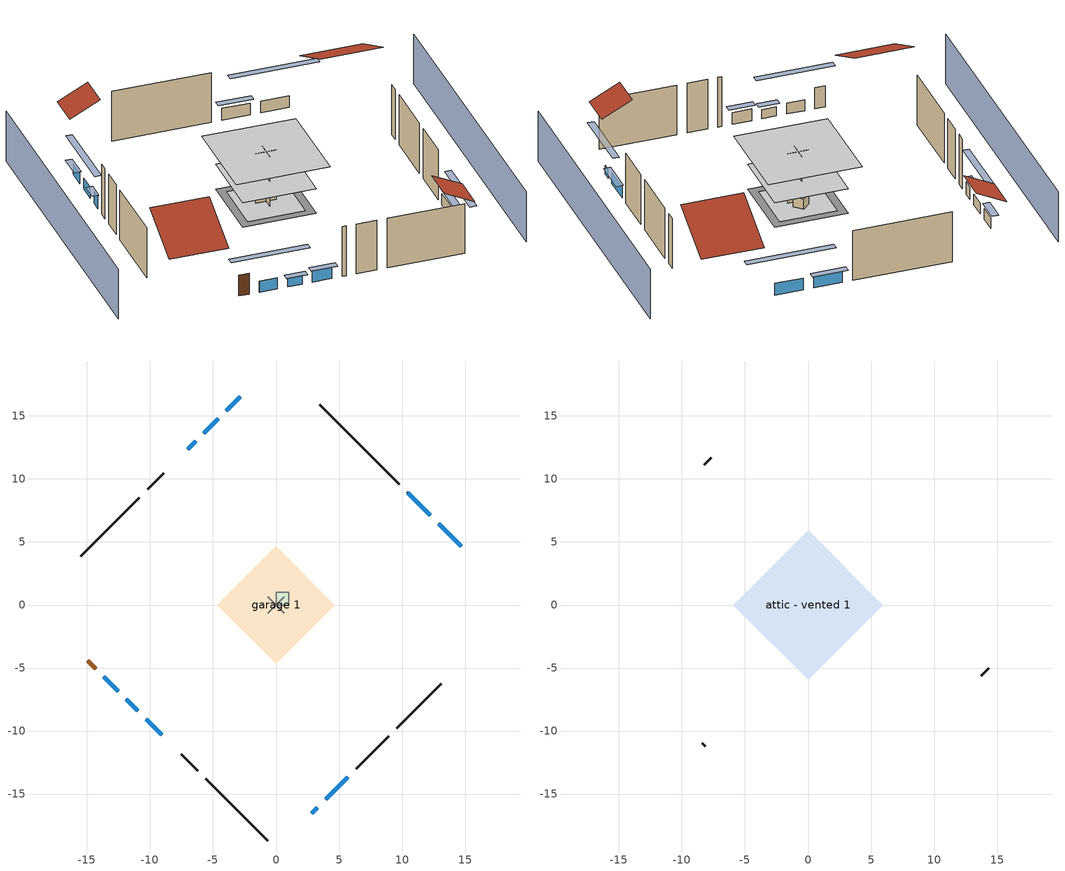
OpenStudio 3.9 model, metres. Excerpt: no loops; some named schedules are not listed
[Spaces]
garage 1
 floor foundation (Slab1 construction): -3.66,0 0,3.66 3.66,0 0,-3.66 z0
 wall outside (Wall1 construction): 6.35,-13.01 8.93,-10.42 z0:4.88
 wall outside (Wall2 construction): -7.5,-11.85 -6.21,-13.15 z0:4.88
 wall outside (Wall12 construction): -8.9,10.46 -10.19,9.17 z0:4.88
 wall to conditioned space 1 (Wall5 construction Reversed): 0.65,-0.65 -0.65,0.65 z0:4.88
 wall to conditioned space 1 (Wall6 construction Reversed): 0.65,0.65 -0.65,-0.65 z0:4.88
conditioned space 1
 floor to garage 1 (Floor1 construction): -3.66,0 0,3.66 3.66,0 0,-3.66 z0
 floor foundation (Slab2 construction): -4.67,0 0,4.67 4.67,0 0,-4.67 z0
 floor adiabatic (AdiabaticFloorConstruction): -4.67,0 0,4.67 4.67,0 0,-4.67 z2.44
 wall outside (Wall3 construction): 9.78,9.58 3.47,15.89 z0:4.88
 wall outside (Wall4 construction): 9.59,-9.77 13.09,-6.27 z0:4.88
 wall outside (Wall7 construction): -5.55,-13.8 -0.66,-18.7 z0:4.88
 wall outside (Wall8 construction): -10.85,8.51 -15.49,3.87 z0:4.88
 wall outside (AdiabaticWallConstruction): 14.71,4.65 12.9,6.46 / 12.24,7.12 10.43,8.93 / -10.3,-9.06 -9.06,-10.3 z0:1.16; 2.82,-16.54 3.28,-16.08 / -11.87,-7.49 -10.95,-8.4 z0:0.89; 3.94,-15.42 5.69,-13.67 z0:1.1; -13.65,-5.71 -12.52,-6.83 z0:1.07; -4.6,14.76 -5.72,13.64 / -2.82,16.54 -3.94,15.42 z0:1.04; -6.38,12.98 -7.01,12.35 z0:1.19
 wall outside (AdiabaticWallConstruction 1): -14.95,-4.41 -14.3,-5.06 z0:2.03
 window (WindowConstruction): 14.71,4.65 12.9,6.46 z0:1.16
 window (WindowConstruction 1): 12.24,7.12 10.43,8.93 z0:1.16
 window (WindowConstruction 2): 2.82,-16.54 3.28,-16.08 z0:0.88
 window (WindowConstruction 3): 3.94,-15.42 5.69,-13.67 z0:1.1
 window (WindowConstruction 4): -13.65,-5.71 -12.53,-6.83 z0:1.07
 window (WindowConstruction 5): -11.87,-7.49 -10.95,-8.4 z0:0.88
 window (WindowConstruction 6): -10.3,-9.06 -9.06,-10.3 z0:1.16
 window (WindowConstruction 7): -4.6,14.76 -5.72,13.64 z0:1.04
 window (WindowConstruction 8): -6.38,12.98 -7.01,12.35 z0:1.19
 window (WindowConstruction 9): -2.82,16.54 -3.94,15.42 z0:1.04
 door (Door): -14.95,-4.41 -14.3,-5.05 z0:2.03
 ceiling adiabatic (AdiabaticFloorConstruction): 0,-4.67 4.67,0 0,4.67 -4.67,0 z2.44
furnace airloop ret air space
 floor adiabatic (AdiabaticConst): 0,0 0,1 1,1 1,0 z0
 wall adiabatic (AdiabaticConst): 0,1 0,0 1,0 1,1 0,1 z0:1
 ceiling adiabatic (AdiabaticConst): 1,0 1,1 0,1 0,0 z1
attic - vented 1
 floor to conditioned space 1 (Floor2 construction Reversed): -5.93,0 0,5.93 5.93,0 0,-5.93 z4.88
 wall outside (Wall9 construction): 13.75,-5.61 14.32,-5.03 z0:4.88
 wall outside (Wall10 construction): -7.67,11.69 -8.24,11.12 z0:4.88
 wall outside (Wall11 construction): -8.4,-10.95 -8.16,-11.2 z0:4.88
 roof outside (Roof1 construction): 15.37,3.99,4.88 11.79,0.42,7.4 15.79,-3.57,7.4 19.36,0,4.88
 roof outside (Roof2 construction): 2.16,-17.2,4.88 0.23,-15.26,6.24 -1.93,-17.42,6.24 0,-19.36,4.88
 roof outside (Roof3 construction): -2.16,17.2,4.88 -0.23,15.26,6.24 1.93,17.42,6.24 0,19.36,4.88
 roof outside (Roof4 construction): -15.61,-3.75,4.88 -12.25,-0.4,7.25 -16,3.36,7.25 -19.36,0,4.88
shading: -3.23,22.59 -22.59,3.23 / 3.23,-22.59 22.59,-3.23 z0:4.88; 10.96,8.4 16.65,2.71 17.08,3.14 11.39,8.83 z3.9; 10.22,9.14 12.46,6.9 12.89,7.33 10.65,9.57 z1.46; 5.22,-14.14 0.88,-18.48 1.31,-18.91 5.65,-14.57 z3.63; 5.91,-13.45 3.72,-15.64 4.15,-16.07 6.34,-13.88 z1.4; -10.59,-8.77 -15.59,-3.77 -16.02,-4.2 -11.02,-9.2 z3.81; -10.74,-8.62 -12.08,-7.27 -12.52,-7.7 -11.17,-9.05 z1.19; -8.85,-10.51 -10.51,-8.84 -10.94,-9.28 -9.28,-10.94 z1.46; -7.66,11.7 -2.66,16.7 -3.09,17.13 -8.09,12.13 z3.78; -7.23,12.13 -6.16,13.2 -6.59,13.63 -7.66,12.56 z1.49; -4.16,15.2 -2.6,16.75 -3.03,17.19 -4.59,15.63 z1.34
[Site]
Portland Intl Arpt_OR: Latitude {deg}=45.59; Longitude {deg}=-122.6; Time Zone {hr}=-8; Elevation {m}=33; Terrain=Suburbs; Keep Site Location Information=Yes
[Site:GroundTemperature:Shallow]
10.2558, 8.96328, 8.85977, 9.47314, 11.9355, 14.3863, 16.5111, 17.8571, 17.9714, 16.8767, 14.8061, 12.4304
[Site:WaterMainsTemperature]
Calculation Method=Schedule; Temperature Schedule=mains temperature schedule
[Building]
Building 1
[Material] Roughness=Rough
Name | Thickness {m} | Conductivity {W/m-K} | Density {kg/m3} | Specific Heat {J/kg-K} | Thermal Absorptance | Solar Absorptance | Visible Absorptance
slate or tile shingles | 0.01905 | 0.840978 | 1899.972 | 799.717 | 0.9 | 0.75 | 0.75
roof rigid ins | 0.00329814 | 0.029427 | 32.04 | 1214.23 | 0.9 | 0.7 | 0.7
osb sheathing 0.5 in. | 0.0127 | 0.115458 | 512.64 | 1214.23 | 0.9 | 0.6 | 0.6
brick veneer | 0.1016 | 0.793375 | 1762.2 | 795.53 | 0.9 | 0.85 | 0.85
osb sheathing 0.5 in. 1 | 0.0127 | 0.115458 | 512.64 | 1214.23 | 0.9 | 0.7 | 0.7
wall stud and cavity | 0.1397 | 0.447971 | 139.0536 | 1170.24 | 0.9 | 0.6 | 0.6
wall stud and cavity 1 | 0.1397 | 0.558292 | 139.0536 | 1170.24 | 0.9 | 0.7 | 0.7
gypsum board | 0.0127 | 0.160291 | 801 | 837.4 | 0.9 | 0.6 | 0.6
osb sheathing 0.5 in. 2; osb sheathing 0.5 in. 3 | 0.0127 | 0.115458 | 512.64 | 1214.23
wall stud and cavity 2 | 0.1397 | 0.476402 | 139.0536 | 1170.24 | 0.9 | 0.7 | 0.7
floor stud and cavity | 0.1397 | 0.923637 | 92.3553 | 1139.71 | 0.9 | 0.7 | 0.7
osb sheathing 0.75 in. | 0.01905 | 0.115458 | 512.64 | 1214.23 | 0.9 | 0.7 | 0.7
floor covering | 0.0127 | 0.0433444 | 54.468 | 1339.84 | 0.9 | 0.6 | 0.6
ceiling loosefill ins | 0.169333 | 0.0480833 | 16.02 | 1046.75 | 0.9 | 0.7 | 0.7
ceiling stud and cavity | 0.1397 | 0.0824711 | 65.682 | 1177.47 | 0.9 | 0.7 | 0.7
concrete 4.0 in. | 0.1016 | 1.803125 | 2242.8 | 837.4 | 0.9 | 0.7 | 0.7
floor covering 1 | 0.0127 | 0.0450781 | 54.468 | 1339.84 | 0.9 | 0.9 | 0.9
wood siding; wood siding 1 | 0.0254 | 0.102417 | 544.68 | 1172.36
wall rigid ins; floor rigid ins | 0.512978 | 0.029427 | 32.04 | 1214.23 | 0.9 | 0.7 | 0.7
wall stud and cavity 3 | 0.0889 | 0.380278 | 52.3479 | 1209.89 | 0.9 | 0.7 | 0.7
door material | 0.04445 | 0.0612267 | 512.64 | 1214.23 | 0.9 | 0.7 | 0.7
floor stud and cavity 1 | 0.1397 | 1.75129 | 37.0049 | 1207.88 | 0.9 | 0.7 | 0.7
wall stud and cavity 4 | 0.0889 | 0.391764 | 83.0341 | 1211.67 | 0.9 | 0.7 | 0.7
furniture material conditioned space 1; furniture material garage 1 | 0.1524 | 0.115458 | 640.8 | 1214.23 | 0.9 | 0.6 | 0.6
[Construction]
Roof1 construction; Roof2 construction; Roof3 construction; Roof4 construction: slate or tile shingles, roof rigid ins, osb sheathing 0.5 in.
Wall1 construction; Wall2 construction: brick veneer, osb sheathing 0.5 in. 1, wall stud and cavity
Wall3 construction; Wall4 construction: brick veneer, osb sheathing 0.5 in. 1, wall stud and cavity 1, gypsum board
Wall5 construction Reversed: gypsum board, wall stud and cavity 2, osb sheathing 0.5 in. 2
Wall6 construction Reversed: gypsum board, wall stud and cavity 2, osb sheathing 0.5 in. 3
Wall7 construction; Wall8 construction: brick veneer, osb sheathing 0.5 in. 2, wall stud and cavity 1, gypsum board
Wall9 construction; Wall10 construction; Wall11 construction; Wall12 construction: brick veneer, osb sheathing 0.5 in. 2, wall stud and cavity
Floor1 construction: floor stud and cavity, osb sheathing 0.75 in., floor covering
Floor2 construction Reversed: gypsum board, ceiling stud and cavity, ceiling loosefill ins
Slab1 construction: concrete 4.0 in.
Slab2 construction: concrete 4.0 in., floor covering 1
WindowConstruction; WindowConstruction 1; WindowConstruction 2; WindowConstruction 3; WindowConstruction 4; WindowConstruction 5; WindowConstruction 6; WindowConstruction 7; WindowConstruction 8; WindowConstruction 9: WindowMaterial
AdiabaticWallConstruction: wood siding, wall rigid ins, wall stud and cavity 3, gypsum board
Door: door material
AdiabaticWallConstruction 1: wood siding 1, wall rigid ins, wall stud and cavity 3, gypsum board
AdiabaticFloorConstruction: floor stud and cavity 1, floor rigid ins, osb sheathing 0.75 in., floor covering
PartitionWallConstruction: gypsum board, wall stud and cavity 4, gypsum board
furniture construction conditioned space 1: furniture material conditioned space 1
furniture construction garage 1: furniture material garage 1
AdiabaticConst: Adiabatic
[WindowMaterial:SimpleGlazingSystem]
WindowMaterial: U-Factor {W/m2-K}=4.76952; Solar Heat Gain Coefficient=0.63
[Material:NoMass]
Adiabatic: Roughness=Rough; Thermal Resistance {m2-K/W}=176.1
[ThermalZone] Multiplier=1; Use Ideal Air Loads=No
Name | Volume {m3} | Thermostat
conditioned space | 278.185 | conditioned space temperature setpoint
attic - vented | 44.0466
garage | 65.242
furnace airloop ret air zone | 1
[Sizing:Zone] Zone Cooling Design Supply Air Temperature Input Method=SupplyAirTemperature; Zone Cooling Design Supply Air Temperature {C}=14; Zone Cooling Design Supply Air Temperature Difference {deltaC}=11.11; Zone Heating Design Supply Air Temperature Input Method=SupplyAirTemperature; Zone Heating Design Supply Air Temperature {C}=40; Zone Heating Design Supply Air Temperature Difference {deltaC}=11.11; Zone Cooling Design Supply Air Humidity Ratio {kg-H2O/kg-air}=0.0085; Zone Heating Design Supply Air Humidity Ratio {kg-H2O/kg-air}=0.008; Cooling Design Air Flow Method=DesignDay; Heating Design Air Flow Method=DesignDay; Account for Dedicated Outdoor Air System=No; Dedicated Outdoor Air System Control Strategy=NeutralSupplyAir; Dedicated Outdoor Air Low Setpoint Temperature for Design {C}=autosize; Dedicated Outdoor Air High Setpoint Temperature for Design {C}=autosize; Zone Load Sizing Method=Sensible Load Only No Latent Load; Zone Latent Cooling Design Supply Air Humidity Ratio Input Method=HumidityRatioDifference; Zone Cooling Design Supply Air Humidity Ratio Difference {kgWater/kgDryAir}=0.005; Zone Latent Heating Design Supply Air Humidity Ratio Input Method=HumidityRatioDifference; Zone Humidification Design Supply Air Humidity Ratio Difference {kgWater/kgDryAir}=0.005; Sizing Option=Coincident
attic - vented; garage; furnace airloop ret air zone
[Space]
Name | Thermal Zone | Volume {m3}
conditioned space 1 | conditioned space | 278.185
attic - vented 1 | attic - vented | 44.0466
garage 1 | garage | 65.242
furnace airloop ret air space | furnace airloop ret air zone
[ThermostatSetpoint:DualSetpoint]
conditioned space temperature setpoint: Heating Setpoint Temperature Schedule=heating setpoint; Cooling Setpoint Temperature Schedule=cooling setpoint; Temperature Difference Between Cutout And Setpoint {deltaC}=0
[Foundation:Kiva] Wall Height Above Grade {m}=0.1016; Wall Depth Below Slab {m}=0.2032
Name | Initial Indoor Air Temperature {C}
Foundation Kiva 1 | 13.4258
Foundation Kiva 2 | 20
[Foundation:Kiva:Settings]
Soil Conductivity {W/m-K}=1.3848; Soil Density {kg/m3}=1842.3; Soil Specific Heat {J/kg-K}=418.7; Ground Solar Absorptivity=0.9; Ground Thermal Absorptivity=0.9; Ground Surface Roughness {m}=0.03; Far-Field Width {m}=40; Deep-Ground Boundary Condition=ZeroFlux; Deep-Ground Depth {m}=40; Minimum Cell Dimension {m}=0.2; Maximum Cell Growth Coefficient=3; Simulation Timestep=Timestep
[SurfaceProperty:ExposedFoundationPerimeter] Exposed Perimeter Calculation Method=TotalExposedPerimeter
Name | Total Exposed Perimeter {m}
Slab1 | 14.6304
Slab2 | 24.20112
[SurfaceProperty:IncidentSolarMultiplier] Incident Solar Multiplier=1; Incident Solar Multiplier Schedule=trans schedule winter=0.85 summer=0.7
Window1; Window2; Window3; Window4; Window5; Window6; Window7; Window8; Window9; Window10
[InternalMass:Definition] Design Level Calculation Method=SurfaceArea
Name | Construction | Surface Area {m2}
partition wall mass | PartitionWallConstruction | 114.085
furniture mass conditioned space 1 | furniture construction conditioned space 1 | 45.63397
furniture mass garage 1 | furniture construction garage 1 | 2.67561
[InternalMass] Multiplier=1
Name | Internal Mass Definition | Space or SpaceType
partition wall mass | partition wall mass | conditioned space 1
furniture mass conditioned space 1 | furniture mass conditioned space 1 | conditioned space 1
furniture mass garage 1 | furniture mass garage 1 | garage 1
[EnergyManagementSystem:Sensor]
Name | Output Variable or Output Meter Index Key | Output Variable or Output Meter
water_heater_T_set | water heater setpoint | Schedule Value
out_pb_s |  | Site Outdoor Air Barometric Pressure
out_wt_s |  | Site Outdoor Air Humidity Ratio
site_vw_s |  | Site Wind Speed
cool_season | cooling season schedule | Schedule Value
furnace_airloop_AH_MFR_s | Node 6 | System Node Mass Flow Rate
furnace_airloop_AH_VFR_s | Node 6 | System Node Current Density Volume Flow Rate
furnace_airloop_AH_Tout_s | Node 6 | System Node Temperature
furnace_airloop_AH_Wout_s | Node 6 | System Node Humidity Ratio
furnace_airloop_RA_T_s | Node 9 | System Node Temperature
furnace_airloop_Ra_W_s | Node 9 | System Node Humidity Ratio
furnace_airloop_0_DZ_T_s | attic - vented | Zone Air Temperature
furnace_airloop_0_DZ_W_s | attic - vented | Zone Mean Air Humidity Ratio
natural_vent_s | natural vent schedule | Schedule Value
htg_sp_s | heating setpoint | Schedule Value
clg_sp_s | cooling setpoint | Schedule Value
mech_vent_range_fan_0_sch_s | mech vent range fan 0 schedule | Schedule Value
mech_vent_bath_fan_0_sch_s | mech vent bath fan 0 schedule | Schedule Value
clothes_dryer_exhaust_0_sch_s | clothes_dryer | Schedule Value
htg_load_cond |  | Heating:EnergyTransfer:Zone:CONDITIONED SPACE
clg_load_cond |  | Cooling:EnergyTransfer:Zone:CONDITIONED SPACE
htg_load_duct |  | Heating:EnergyTransfer:Zone:FURNACE AIRLOOP RET AIR ZONE
clg_load_duct |  | Cooling:EnergyTransfer:Zone:FURNACE AIRLOOP RET AIR ZONE
s_conv | Floor1 | Surface Inside Face Convection Heat Gain Energy
s_ig | Floor1 | Surface Inside Face Internal Gains Radiation Heat Gain Energy
s_sol | Floor1 | Surface Inside Face Solar Radiation Heat Gain Energy
s_lgt | Floor1 | Surface Inside Face Lights Radiation Heat Gain Energy
s_surf | Floor1 | Surface Inside Face Net Surface Thermal Radiation Heat Gain Energy
s_conv_1 | Floor2 | Surface Inside Face Convection Heat Gain Energy
s_ig_1 | Floor2 | Surface Inside Face Internal Gains Radiation Heat Gain Energy
s_sol_1 | Floor2 | Surface Inside Face Solar Radiation Heat Gain Energy
s_lgt_1 | Floor2 | Surface Inside Face Lights Radiation Heat Gain Energy
s_surf_1 | Floor2 | Surface Inside Face Net Surface Thermal Radiation Heat Gain Energy
s_conv_2 | inferred conditioned ceiling | Surface Inside Face Convection Heat Gain Energy
s_ig_2 | inferred conditioned ceiling | Surface Inside Face Internal Gains Radiation Heat Gain Energy
s_sol_2 | inferred conditioned ceiling | Surface Inside Face Solar Radiation Heat Gain Energy
s_lgt_2 | inferred conditioned ceiling | Surface Inside Face Lights Radiation Heat Gain Energy
s_surf_2 | inferred conditioned ceiling | Surface Inside Face Net Surface Thermal Radiation Heat Gain Energy
s_conv_3 | inferred conditioned floor | Surface Inside Face Convection Heat Gain Energy
s_ig_3 | inferred conditioned floor | Surface Inside Face Internal Gains Radiation Heat Gain Energy
s_sol_3 | inferred conditioned floor | Surface Inside Face Solar Radiation Heat Gain Energy
s_lgt_3 | inferred conditioned floor | Surface Inside Face Lights Radiation Heat Gain Energy
s_surf_3 | inferred conditioned floor | Surface Inside Face Net Surface Thermal Radiation Heat Gain Energy
s_conv_4 | Slab2 | Surface Inside Face Convection Heat Gain Energy
s_ig_4 | Slab2 | Surface Inside Face Internal Gains Radiation Heat Gain Energy
s_sol_4 | Slab2 | Surface Inside Face Solar Radiation Heat Gain Energy
s_lgt_4 | Slab2 | Surface Inside Face Lights Radiation Heat Gain Energy
s_surf_4 | Slab2 | Surface Inside Face Net Surface Thermal Radiation Heat Gain Energy
ss_sol | Door1 | Surface Inside Face Solar Radiation Heat Gain Energy
ss_lgt | Door1 | Surface Inside Face Lights Radiation Heat Gain Energy
ss_conv | Door1 | Surface Inside Face Convection Heat Gain Energy
ss_ig | Door1 | Surface Inside Face Internal Gains Radiation Heat Gain Energy
ss_surf | Door1 | Surface Inside Face Net Surface Thermal Radiation Heat Gain Energy
ss_conv_1 | Window1 | Surface Inside Face Convection Heat Gain Energy
ss_ig_1 | Window1 | Surface Inside Face Internal Gains Radiation Heat Gain Energy
ss_surf_1 | Window1 | Surface Inside Face Net Surface Thermal Radiation Heat Gain Energy
ss_trans_in | Window1 | Surface Window Transmitted Solar Radiation Rate
ss_back_out | Window1 | Surface Window Shortwave from Zone Back Out Window Heat Transfer Rate
ss_trans_out | Window1 | Surface Inside Face Initial Transmitted Diffuse Transmitted Out Window Solar Radiation Rate
ss_conv_2 | Window10 | Surface Inside Face Convection Heat Gain Energy
ss_ig_2 | Window10 | Surface Inside Face Internal Gains Radiation Heat Gain Energy
ss_surf_2 | Window10 | Surface Inside Face Net Surface Thermal Radiation Heat Gain Energy
ss_trans_in_1 | Window10 | Surface Window Transmitted Solar Radiation Rate
ss_back_out_1 | Window10 | Surface Window Shortwave from Zone Back Out Window Heat Transfer Rate
[ElectricEquipment:Definition] Design Level Calculation Method=EquipmentLevel
Name | Design Level {W} | Fraction Latent | Fraction Radiant | Fraction Lost
ceiling fan | 16.0962 | 0 | 0.558 | 0
clothes washer | 669.526 | 0.03 | 0.162 | 0.7
clothes dryer | 1543.68 | 0.015 | 0.081 | 0.85
dishwasher | 3993.42 | 0.3 | 0.18 | 0.4
fridge | 41.5354 | 0 | 0.6 | 0
cooking range | 750.459 | 0.16 | 0.384 | 0.2
misc tv | 419.739 | 0 | 0.6 | 0
misc plug loads | 133.059 | 0.021 | 0.558 | 0.049
misc permanent spa pump | 262.283 | 0 | 0 | 1
whole house fan; mech vent house fan | 0 | 0 | 0 | 1
mech vent house fan cfis | 0 | 0 | 0 | 0
mech vent range fan 0; mech vent bath fan 0 | 30 | 0 | 0 | 1
[ElectricEquipment] Space or SpaceType=conditioned space 1
Name | Electric Equipment Definition | Schedule
ceiling fan | ceiling fan | ceiling_fan
clothes washer | clothes washer | clothes_washer
clothes dryer | clothes dryer | clothes_dryer
dishwasher | dishwasher | dishwasher
fridge | fridge | fridge schedule
cooking range | cooking range | cooking_range
misc tv | misc tv | plug_loads_tv
misc plug loads | misc plug loads | plug_loads_other
misc permanent spa pump | misc permanent spa pump | misc permanent spa pump schedule
whole house fan | whole house fan | Always On Discrete
mech vent house fan | mech vent house fan | mech vent house fan schedule
mech vent house fan cfis | mech vent house fan cfis | mech vent house fan cfis schedule
mech vent range fan 0 | mech vent range fan 0 | mech vent range fan 0 schedule
mech vent bath fan 0 | mech vent bath fan 0 | mech vent bath fan 0 schedule
[OtherEquipment:Definition] Design Level Calculation Method=EquipmentLevel
Name | Design Level {W} | Fraction Latent | Fraction Radiant | Fraction Lost
water heater sens; furnace airloop_0 SupSensLkToCond; furnace airloop_0 SupCondToLv; furnace airloop_0 RetCondToRP; furnace airloop_0 RetSensLkToRP; furnace airloop_0 SupCondToDZ; furnace airloop_0 RetCondToDZ; furnace airloop_0 SupSensLkToDZ; mech vent house fan sensible load | 0 | 0 | 0 | 0
water heater lat; furnace airloop_0 SupLatLkToCond; furnace airloop_0 RetLatLkToRP; furnace airloop_0 SupLatLkToDZ; mech vent house fan latent load | 0 | 1 | 0 | 0
water heater energy adjustment1 | 0.01 | 0 | 0 | 1
clothes dryer 2 | 20508 | 0.015 | 0.081 | 0.85
cooking range 2 | 21993.8 | 0.16 | 0.384 | 0.2
misc permanent spa heater | 569.487 | 0 | 0 | 1
general water use sensible | -25.2881 | 0 | 0.6 | 0
general water use latent | 25.6591 | 1 | 0 | 0
[OtherEquipment]
Name | Other Equipment Definition | Space or SpaceType | Schedule | Fuel Type
water heater sens | water heater sens | conditioned space 1 | Always On Discrete
water heater lat | water heater lat | conditioned space 1 | Always On Discrete
water heater energy adjustment1 | water heater energy adjustment1 | conditioned space 1 | Always On Discrete | Electricity
clothes dryer 1 | clothes dryer 2 | conditioned space 1 | clothes_dryer | NaturalGas
cooking range 1 | cooking range 2 | conditioned space 1 | cooking_range | NaturalGas
misc permanent spa heater | misc permanent spa heater | conditioned space 1 | misc permanent spa heater schedule | NaturalGas
general water use sensible | general water use sensible | conditioned space 1 | general water use schedule
general water use latent | general water use latent | conditioned space 1 | general water use schedule
furnace airloop_0 SupSensLkToCond | furnace airloop_0 SupSensLkToCond | conditioned space 1 | Always On Discrete
furnace airloop_0 SupLatLkToCond | furnace airloop_0 SupLatLkToCond | conditioned space 1 | Always On Discrete
furnace airloop_0 SupCondToLv | furnace airloop_0 SupCondToLv | conditioned space 1 | Always On Discrete
furnace airloop_0 RetCondToRP | furnace airloop_0 RetCondToRP | furnace airloop ret air space | Always On Discrete
furnace airloop_0 RetSensLkToRP | furnace airloop_0 RetSensLkToRP | furnace airloop ret air space | Always On Discrete
furnace airloop_0 RetLatLkToRP | furnace airloop_0 RetLatLkToRP | furnace airloop ret air space | Always On Discrete
furnace airloop_0 SupCondToDZ | furnace airloop_0 SupCondToDZ | attic - vented 1 | Always On Discrete
furnace airloop_0 RetCondToDZ | furnace airloop_0 RetCondToDZ | attic - vented 1 | Always On Discrete
furnace airloop_0 SupSensLkToDZ | furnace airloop_0 SupSensLkToDZ | attic - vented 1 | Always On Discrete
furnace airloop_0 SupLatLkToDZ | furnace airloop_0 SupLatLkToDZ | attic - vented 1 | Always On Discrete
mech vent house fan sensible load | mech vent house fan sensible load | conditioned space 1 | Always On Discrete
mech vent house fan latent load | mech vent house fan latent load | conditioned space 1 | Always On Discrete
[WaterUse:Equipment:Definition]
Name | Peak Flow Rate {m3/s}
clothes washer | 3.77798e-05
dishwasher | 3.43163e-05
[Lights:Definition] Design Level Calculation Method=LightingLevel; Fraction Radiant=0.6; Fraction Visible=0.2; Return Air Fraction=0
Name | Lighting Level {W}
interior lighting | 371.665
garage lighting | 16.4382
[Lights] Fraction Replaceable=1
Name | Lights Definition | Space or SpaceType | Schedule
interior lighting | interior lighting | conditioned space 1 | lighting_interior
garage lighting | garage lighting | garage 1 | lighting_garage
[Exterior:Lights:Definition]
exterior lighting: Design Level {W}=6.19068
[Exterior:Lights]
exterior lighting: Exterior Lights Definition=exterior lighting; Schedule=exterior lighting schedule
[People:Definition]
occupants: Number of People Calculation Method=People; Number of People {people}=1; Fraction Radiant=0.314171; Sensible Heat Fraction=0.56303; Carbon Dioxide Generation Rate {m3/s-W}=0; Enable ASHRAE 55 Comfort Warnings=No; Mean Radiant Temperature Calculation Type=EnclosureAveraged
[People]
occupants: People Definition=occupants; Space or SpaceType=conditioned space 1; Number of People Schedule=occupants; Activity Level Schedule=occupants activity schedule; Multiplier=1
[ZoneMixing] Schedule=Always On Continuous; Design Flow Rate Calculation Method=Flow/Zone; Design Flow Rate {m3/s}=0
Name | Zone or Space | Source Zone or Space
furnace airloop_0 ZoneMixDZToCond mix | conditioned space | attic - vented
furnace airloop_0 ZoneMixCondToDZ mix; whole house fan mix | attic - vented | conditioned space
[SpaceInfiltration:DesignFlowRate] Schedule=Always On Discrete; Design Flow Rate Calculation Method=Flow/Space; Design Flow Rate {m3/s}=0
Name | Space or SpaceType
natural vent flow; whole house fan flow; infil flow | conditioned space 1
attic_vented 1 duct leakage imbalance infil flow | attic - vented 1
[SpaceInfiltration:EffectiveLeakageArea] Schedule=Always On Discrete
Name | Space or SpaceType | Effective Air Leakage Area {cm2} | Stack Coefficient | Wind Coefficient
infil garage 1 | garage 1 | 543.674 | 0.000129147 | 4.38083e-05
infil attic - vented 1 | attic - vented 1 | 2347.12 | 0.000130484 | 4.06711e-05
